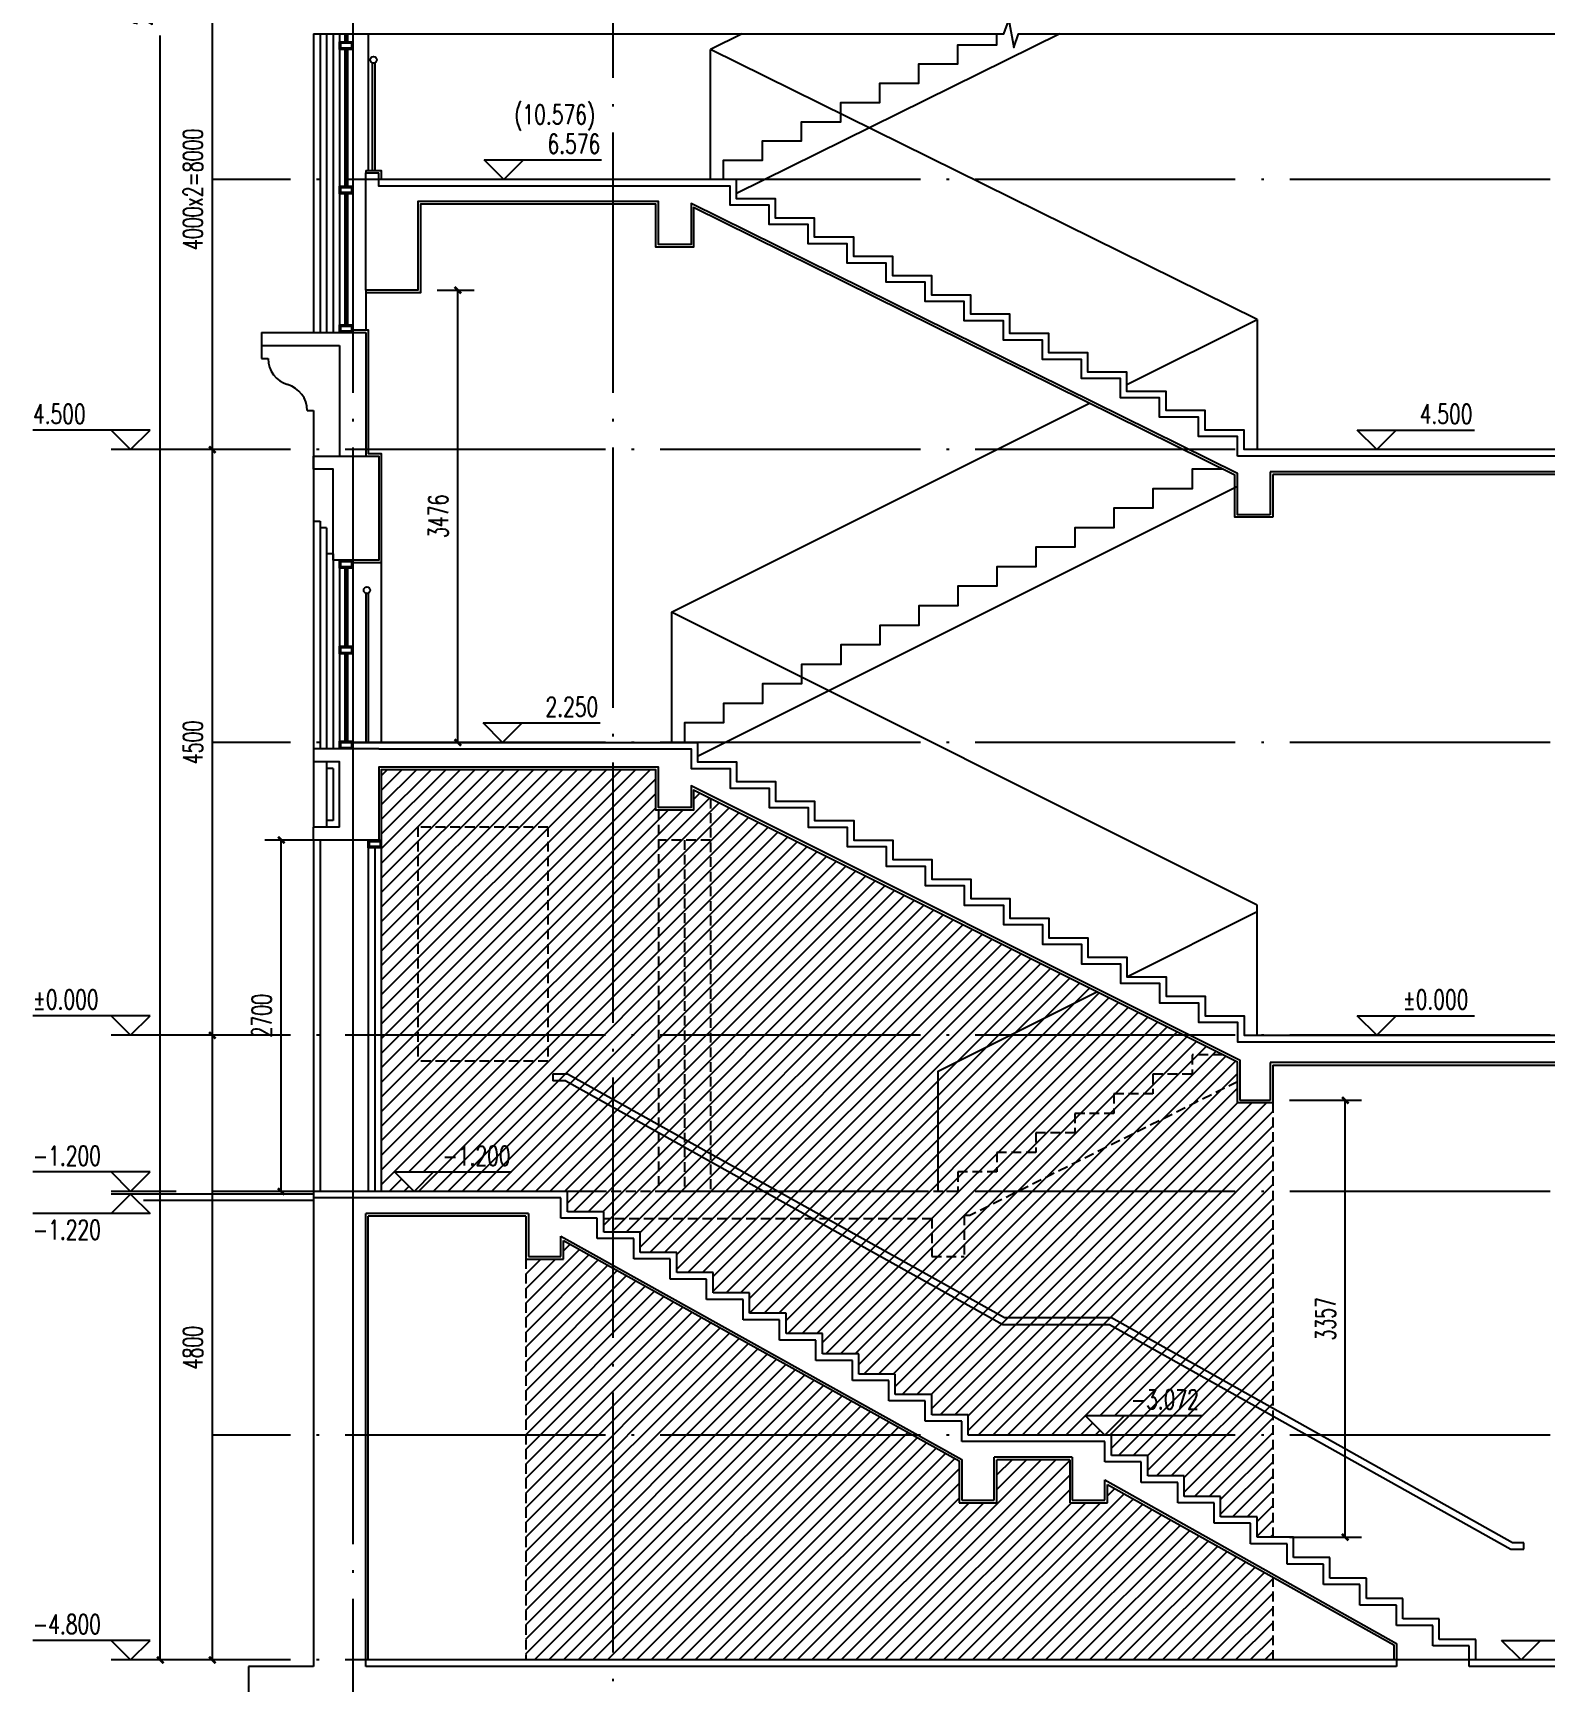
# Model space of a CAD drawing. Extents: x 239268 to 489116, y -316056 to -246175.
# Drawn here: x 442256 to 453876, y -270534 to -257862 of the extents above; entities that cross this region are included whole.
import ezdxf

# ---------------------------------------------------------------- set-up
doc = ezdxf.new("R2010")
doc.units = 0
doc.header["$LTSCALE"] = 1000
doc.header["$MEASUREMENT"] = 0
doc.linetypes.add('DOTE', pattern=[2.42, 2, -0.2, 0.02, -0.2])
doc.linetypes.add('HIDDEN', pattern=[0.375, 0.25, -0.125])
doc.layers.get('0').update_dxf_attribs({"linetype": 'CONTINUOUS'})
doc.layers.get('Defpoints').update_dxf_attribs({"color": 6, "linetype": 'CONTINUOUS'})
for name, color, linetype in [('A-立面看线', 117, 'CONTINUOUS'), ('DIM_ELEV', 3, 'CONTINUOUS'), ('DIM_SYMB', 3, 'CONTINUOUS'), ('DOTE', 26, 'DOTE'), ('PUB_DIM', 3, 'CONTINUOUS'), ('PUB_HATCH', 250, 'CONTINUOUS'), ('PUB_TEXT', 7, 'CONTINUOUS'), ('STAIR', 4, 'CONTINUOUS'), ('WALL', 2, 'CONTINUOUS'), ('WINDOW', 4, 'CONTINUOUS'), ('看线', 87, 'CONTINUOUS'), ('看线1', 7, 'CONTINUOUS'), ('面层', 185, 'CONTINUOUS')]:
    doc.layers.add(name, color=color, linetype=linetype)
doc.styles.add('_TCH_DIM', font='SIMPLEX', dxfattribs={"bigfont": 'GBCBIG'})
doc.styles.add('DIM_FONT', font='SIMPLEX.shx', dxfattribs={"width": 0.65})
doc.dimstyles.new('DIMN50', dxfattribs={"dimscale": 0.5, "dimtxt": 300, "dimasz": 100, "dimexe": 250, "dimexo": 300, "dimgap": 150, "dimtad": 1, "dimdec": 0, "dimzin": 0, "dimdsep": 46, "dimtxsty": 'DIM_FONT', "dimblk": 'ARCHTICK', "dimcen": 0.09, "dimclrt": 7, "dimazin": 2, "dimtfac": 1, "dimtdec": 0, "dimtix": 1, "dimtmove": 2, "dimatfit": 3, "dimfxl": 0, "dimtolj": 1, "dimtzin": 0, "dimarcsym": 0})
pattern_1 = [(45, (1907.47, 5875.24), (-56.126601, 56.126601), [])]

# ---------------------------------------------------------------- blocks, each defined once
blk = doc.blocks.new('_ArchTick')
at = {"color": 0, "linetype": 'ByBlock', "const_width": 0.4}
blk.add_lwpolyline([(-0.5, -0.5), (0.5, 0.5)], dxfattribs=at)
blk = doc.blocks.new('*D17')
at = {"layer": 'Defpoints', "color": 0}
for p in [(445213, -259838), (445521, -259838), (445213, -263314)]:
    blk.add_point(p, dxfattribs=at)
at = {"layer": 'PUB_DIM', "color": 0, "lineweight": -2}
for p, q in [((445363, -259838), (445646, -259838)), ((445521, -263314), (445521, -259838)), ((445363, -263314), (445646, -263314))]:
    blk.add_line(p, q, dxfattribs=at)
at = {"layer": 'PUB_DIM', "color": 0, "lineweight": -2, "xscale": 50, "yscale": 50, "zscale": 50}
for p, rotation in [((445521, -259838), 90), ((445521, -263314), 270)]:
    blk.add_blockref('_ArchTick', p, dxfattribs=dict(at, rotation=rotation))
at = {"layer": 'PUB_DIM', "color": 7, "insert": (445371, -261576), "char_height": 150, "attachment_point": 5, "rotation": 90, "style": 'DIM_FONT'}
blk.add_mtext('\\A1;3476', dxfattribs=at)
blk = doc.blocks.new('*D18')
at = {"layer": 'Defpoints', "color": 0}
for p in [(444164, -264064), (444683, -264064), (444683, -266764)]:
    blk.add_point(p, dxfattribs=at)
at = {"layer": 'PUB_DIM', "color": 0, "lineweight": -2}
for p, q in [((444533, -264064), (444039, -264064)), ((444164, -266764), (444164, -264064)), ((444533, -266764), (444039, -266764))]:
    blk.add_line(p, q, dxfattribs=at)
at = {"layer": 'PUB_DIM', "color": 0, "lineweight": -2, "xscale": 50, "yscale": 50, "zscale": 50}
for p, rotation in [((444164, -264064), 90), ((444164, -266764), 270)]:
    blk.add_blockref('_ArchTick', p, dxfattribs=dict(at, rotation=rotation))
at = {"layer": 'PUB_DIM', "color": 7, "insert": (444014, -265414), "char_height": 150, "attachment_point": 5, "rotation": 90, "style": 'DIM_FONT'}
blk.add_mtext('\\A1;2700', dxfattribs=at)
blk = doc.blocks.new('*D19')
at = {"layer": 'Defpoints', "color": 0}
for p in [(451763, -266064), (452340, -266064), (451763, -269421)]:
    blk.add_point(p, dxfattribs=at)
at = {"layer": 'PUB_DIM', "color": 0, "lineweight": -2}
for p, q in [((451913, -266064), (452465, -266064)), ((452340, -269421), (452340, -266064)), ((451913, -269421), (452465, -269421))]:
    blk.add_line(p, q, dxfattribs=at)
at = {"layer": 'PUB_DIM', "color": 0, "lineweight": -2, "xscale": 50, "yscale": 50, "zscale": 50}
for p, rotation in [((452340, -266064), 90), ((452340, -269421), 270)]:
    blk.add_blockref('_ArchTick', p, dxfattribs=dict(at, rotation=rotation))
at = {"layer": 'PUB_DIM', "color": 7, "insert": (452190, -267743), "char_height": 150, "attachment_point": 5, "rotation": 90, "style": 'DIM_FONT'}
blk.add_mtext('\\A1;3357', dxfattribs=at)
blk = doc.blocks.new('*D325')
at = {"layer": 'Defpoints', "color": 0}
for p in [(443235, -248564), (444013, -248564), (444013, -270364)]:
    blk.add_point(p, dxfattribs=at)
at = {"layer": 'PUB_DIM', "color": 0, "lineweight": -2}
for p, q in [((443863, -248564), (443110, -248564)), ((443235, -248564), (443235, -257314)), ((443235, -270364), (443235, -257882)), ((443863, -270364), (443110, -270364))]:
    blk.add_line(p, q, dxfattribs=at)
at = {"layer": 'PUB_DIM', "color": 0, "lineweight": -2, "xscale": 50, "yscale": 50, "zscale": 50}
for p, rotation in [((443235, -248564), 90), ((443235, -270364), 270)]:
    blk.add_blockref('_ArchTick', p, dxfattribs=dict(at, rotation=rotation))
at = {"layer": 'PUB_DIM', "color": 7, "insert": (443098, -257598), "char_height": 150, "attachment_point": 5, "rotation": 90, "style": 'DIM_FONT'}
blk.add_mtext('\\A1;21000', dxfattribs=at)
blk = doc.blocks.new('*D326')
at = {"layer": 'Defpoints', "color": 0}
for p in [(443635, -265564), (444013, -265564), (444013, -270364)]:
    blk.add_point(p, dxfattribs=at)
at = {"layer": 'PUB_DIM', "color": 0, "lineweight": -2}
for p, q in [((443863, -265564), (443510, -265564)), ((443635, -270364), (443635, -265564)), ((443863, -270364), (443510, -270364))]:
    blk.add_line(p, q, dxfattribs=at)
at = {"layer": 'PUB_DIM', "color": 0, "lineweight": -2, "xscale": 50, "yscale": 50, "zscale": 50}
for p, rotation in [((443635, -265564), 90), ((443635, -270364), 270)]:
    blk.add_blockref('_ArchTick', p, dxfattribs=dict(at, rotation=rotation))
at = {"layer": 'PUB_DIM', "color": 7, "insert": (443485, -267964), "char_height": 150, "attachment_point": 5, "rotation": 90, "style": 'DIM_FONT'}
blk.add_mtext('\\A1;4800', dxfattribs=at)
blk = doc.blocks.new('*D327')
at = {"layer": 'Defpoints', "color": 0}
for p in [(443635, -261064), (444013, -261064), (444013, -265564)]:
    blk.add_point(p, dxfattribs=at)
at = {"layer": 'PUB_DIM', "color": 0, "lineweight": -2}
for p, q in [((443863, -261064), (443510, -261064)), ((443635, -265564), (443635, -261064)), ((443863, -265564), (443510, -265564))]:
    blk.add_line(p, q, dxfattribs=at)
at = {"layer": 'PUB_DIM', "color": 0, "lineweight": -2, "xscale": 50, "yscale": 50, "zscale": 50}
for p, rotation in [((443635, -261064), 90), ((443635, -265564), 270)]:
    blk.add_blockref('_ArchTick', p, dxfattribs=dict(at, rotation=rotation))
at = {"layer": 'PUB_DIM', "color": 7, "insert": (443485, -263314), "char_height": 150, "attachment_point": 5, "rotation": 90, "style": 'DIM_FONT'}
blk.add_mtext('\\A1;4500', dxfattribs=at)
blk = doc.blocks.new('*D328')
at = {"layer": 'Defpoints', "color": 0}
for p in [(443635, -257064), (444013, -257064), (444013, -261064)]:
    blk.add_point(p, dxfattribs=at)
at = {"layer": 'PUB_DIM', "color": 0, "lineweight": -2}
for p, q in [((443863, -257064), (443510, -257064)), ((443635, -261064), (443635, -257064)), ((443863, -261064), (443510, -261064))]:
    blk.add_line(p, q, dxfattribs=at)
at = {"layer": 'PUB_DIM', "color": 0, "lineweight": -2, "xscale": 50, "yscale": 50, "zscale": 50}
for p, rotation in [((443635, -257064), 90), ((443635, -261064), 270)]:
    blk.add_blockref('_ArchTick', p, dxfattribs=dict(at, rotation=rotation))
at = {"layer": 'PUB_DIM', "color": 7, "insert": (443485, -259064), "char_height": 150, "attachment_point": 5, "rotation": 90, "style": 'DIM_FONT'}
blk.add_mtext('\\A1;4000x2=8000', dxfattribs=at)

msp = doc.modelspace()

# ---------------------------------------------------------------- hatches: boundary and pattern name
at = {"layer": 'PUB_HATCH'}
h = msp.add_hatch(dxfattribs=at)
h.set_pattern_fill('ANSI31', color=256, scale=50, style=0)
h.set_pattern_definition(pattern_1)
h.paths.add_polyline_path([(447333.1, -263680.7), (447333.1, -263834.2), (447043.1, -263834.2), (447043.1, -263524.2), (444933.1, -263524.2), (444933.1, -264064.2), (444933.1, -264124.2), (444933.1, -266764.2), (445184.4, -266764.2), (445034.4, -266614.2), (445334.4, -266614.2), (445184.4, -266764.2), (446363.1, -266764.2), (446363.1, -266920.2), (446643.1, -266920.2), (446643.1, -267076.2), (446923.1, -267076.2), (446923.1, -267232.2), (447203.1, -267232.2), (447203.1, -267388.2), (447483.1, -267388.2), (447483.1, -267544.2), (447763.1, -267544.2), (447763.1, -267700.2), (448043.1, -267700.2), (448043.1, -267856.2), (448323.1, -267856.2), (448323.1, -268012.2), (448603.1, -268012.2), (448603.1, -268168.2), (448883.1, -268168.2), (448883.1, -268324.2), (449163.1, -268324.2), (449163.1, -268480.2), (449443.1, -268480.2), (449443.1, -268636.2), (450493.1, -268636.2), (450343.1, -268486.2), (450643.1, -268486.2), (450493.1, -268636.2), (450543.1, -268636.2), (450543.1, -268793.2), (450823.1, -268793.2), (450823.1, -268950.2), (451103.1, -268950.2), (451103.1, -269107.2), (451383.1, -269107.2), (451383.1, -269264.2), (451663.1, -269264.2), (451663.1, -269421.2), (451783.1, -269421.2), (451783.1, -266084.2), (451513.1, -266084.2), (451513.1, -265770.7)])
h.paths.add_polyline_path([(445367.2, -266601.3), (445971.6, -266601.3), (445971.6, -266378.2), (445367.2, -266378.2)], flags=24)
h.paths.add_polyline_path([(450655.9, -268473.3), (451280.3, -268473.3), (451280.3, -268250.2), (450655.9, -268250.2)], flags=24)
h = msp.add_hatch(dxfattribs=at)
h.set_pattern_fill('ANSI31', color=256, scale=50, style=0)
h.set_pattern_definition(pattern_1)
h.paths.add_polyline_path([(451783.1, -269727), (450513.1, -269014.9), (450513.1, -269156.2), (450223.1, -269156.2), (450223.1, -268826.2), (449663.1, -268826.2), (449663.1, -269156.2), (449373.1, -269156.2), (449373.1, -268835.3), (446333.1, -267141.6), (446333.1, -267284.2), (446043.1, -267284.2), (446043.1, -270364.2), (451783.1, -270364.2)])
h.paths.add_polyline_path([(450655.9, -268473.3), (451280.3, -268473.3), (451280.3, -268250.2), (450655.9, -268250.2)], flags=24)

# ---------------------------------------------------------------- linework, layer by layer
at = {"color": 3, "linetype": 'HIDDEN', "ltscale": 0.3}
for p, q in [((451783.1, -266084.2), (451783.1, -269421.2)), ((446043.1, -267284.2), (446043.1, -270364.2)), ((451783.1, -269727), (451783.1, -270364.2))]:
    msp.add_line(p, q, dxfattribs=at)
at = {"layer": 'A-立面看线'}
for p, q in [((444413.1, -257869.9), (444413.1, -260164.2)), ((444463.1, -257869.9), (444463.1, -260164.2)), ((444513.1, -257869.9), (444513.1, -260164.2)), ((444563.1, -257869.9), (444563.1, -260164.2)), ((444833.1, -257869.9), (444833.1, -258918.2)), ((444813.1, -259838.2), (444813.1, -260144.2)), ((444013.1, -260164.2), (444563.1, -260164.2)), ((444413.1, -261614.2), (444413.1, -263364.2)), ((444463.1, -261664.2), (444463.1, -263364.2)), ((444513.1, -261864.2), (444513.1, -263364.2)), ((444563.1, -261914.2), (444563.1, -263364.2)), ((444933.1, -261914.2), (444933.1, -263314.2)), ((444413.1, -263464.2), (444413.1, -263964.2)), ((444513.1, -263514.2), (444513.1, -263914.2)), ((444413.1, -264064.2), (444413.1, -266764.2)), ((444463.1, -264064.2), (444463.1, -266764.2))]:
    msp.add_line(p, q, dxfattribs=at)
at = {"layer": 'DIM_ELEV'}
for p, q in [((445874.8, -258988.2), (445724.8, -258838.2)), ((445724.8, -258838.2), (446624.8, -258838.2)), ((445874.8, -258988.2), (446024.8, -258838.2)), ((443156.4, -260914.2), (442256.4, -260914.2)), ((443006.4, -261064.2), (442856.4, -260914.2)), ((443006.4, -261064.2), (443156.4, -260914.2)), ((452582.8, -261064.2), (452432.8, -260914.2)), ((452432.8, -260914.2), (453332.8, -260914.2)), ((452582.8, -261064.2), (452732.8, -260914.2)), ((443867.5, -261064.2), (442856.4, -261064.2)), ((445865.1, -263314.2), (445715.1, -263164.2)), ((445715.1, -263164.2), (446615.1, -263164.2)), ((445865.1, -263314.2), (446015.1, -263164.2)), ((443156.4, -265414.2), (442256.4, -265414.2)), ((443006.4, -265564.2), (442856.4, -265414.2)), ((443006.4, -265564.2), (443156.4, -265414.2)), ((452582.8, -265564.2), (452432.8, -265414.2)), ((452432.8, -265414.2), (453332.8, -265414.2)), ((452582.8, -265564.2), (452732.8, -265414.2)), ((443867.5, -265564.2), (442856.4, -265564.2)), ((443156.4, -266614.2), (442256.4, -266614.2)), ((443006.4, -266764.2), (442856.4, -266614.2)), ((443006.4, -266764.2), (443156.4, -266614.2)), ((445184.4, -266764.2), (445034.4, -266614.2)), ((445034.4, -266614.2), (445934.4, -266614.2)), ((445184.4, -266764.2), (445334.4, -266614.2)), ((443356.4, -266764.2), (442856.4, -266764.2)), ((443006.4, -266784.2), (442856.4, -266934.2)), ((443356.4, -266784.2), (442856.4, -266784.2)), ((443006.4, -266784.2), (443156.4, -266934.2)), ((443156.4, -266934.2), (442256.4, -266934.2)), ((450493.1, -268636.2), (450343.1, -268486.2)), ((450343.1, -268486.2), (451243.1, -268486.2)), ((450493.1, -268636.2), (450643.1, -268486.2)), ((443156.4, -270214.2), (442256.4, -270214.2)), ((443006.4, -270364.2), (442856.4, -270214.2)), ((443006.4, -270364.2), (443156.4, -270214.2)), ((453691.6, -270364.2), (453541.6, -270214.2)), ((453541.6, -270214.2), (454441.6, -270214.2)), ((453691.6, -270364.2), (453841.6, -270214.2)), ((443356.4, -270364.2), (442856.4, -270364.2))]:
    msp.add_line(p, q, dxfattribs=at)
at = {"layer": 'DIM_SYMB'}
msp.add_lwpolyline([(444413.1, -257869.9), (449718.1, -257869.9), (449756.4, -257764.9), (449793.4, -257974.9), (449830.6, -257869.9), (455135.7, -257869.9)], dxfattribs=at)
at = {"layer": 'DOTE'}
for p, q in [((444713.1, -246528.2), (444713.1, -268449.4)), ((446713.1, -246528.2), (446713.1, -272168.9)), ((456335.7, -258988.2), (443635.1, -258988.2)), ((456335.7, -261064.2), (443635.1, -261064.2)), ((444713.1, -262634.2), (444713.1, -272168.9)), ((456335.7, -263314.2), (443635.1, -263314.2)), ((456335.7, -265564.2), (443635.1, -265564.2)), ((456335.7, -266764.2), (443635.1, -266764.2)), ((456335.7, -268636.2), (443635.1, -268636.2)), ((456335.7, -270364.2), (443635.1, -270364.2))]:
    msp.add_line(p, q, dxfattribs=at)
at = {"layer": 'STAIR'}
for p, q in [((447463.1, -258988.2), (447463.1, -257989.5)), ((444863.1, -258091.1), (444863.1, -258918.2)), ((444883.1, -258091.1), (444883.1, -258918.2)), ((451663.7, -260063.9), (451663.7, -261064.2)), ((444813.1, -262167.1), (444813.1, -263314.2)), ((444833.1, -262167.1), (444833.1, -263314.2)), ((447163.1, -262314.2), (447163.1, -263314.2)), ((451663.1, -265564.2), (451663.1, -264564.2)), ((446363.1, -265864.2), (446250.1, -265864.2)), ((446250.1, -265864.2), (446250.1, -265914.2)), ((446350.1, -265914.2), (446250.1, -265914.2)), ((446350.1, -265914.2), (449710.1, -267786.2)), ((449723.1, -267736.2), (446363.1, -265864.2)), ((450543.1, -267736.2), (449723.1, -267736.2)), ((453624.9, -269464.2), (450543.1, -267736.2)), ((449710.1, -267786.2), (450530, -267786.2)), ((450530, -267786.2), (453611.8, -269514.2)), ((453611.8, -269514.2), (453711.8, -269514.2)), ((453711.8, -269464.2), (453624.9, -269464.2)), ((453711.8, -269514.2), (453711.8, -269464.2))]:
    msp.add_line(p, q, dxfattribs=at)
for points in [[(451663.7, -260063.9), (447463.1, -257989.4)], [(451663.1, -264564.2), (447163.1, -262314.2)]]:
    msp.add_lwpolyline(points, dxfattribs=at)
at = {"layer": 'WALL'}
for p, q in [((444013.1, -260164.2), (444813.1, -260164.2)), ((444013.1, -260164.2), (444013.1, -260264.2)), ((444013.1, -260264.2), (444613.1, -260264.2)), ((444613.1, -260264.2), (444613.1, -261114.2)), ((444813.1, -260164.2), (444813.1, -261114.2)), ((455135.7, -261114.2), (451513.1, -261114.2)), ((454613.1, -261234.2), (451763.1, -261234.2)), ((451763.1, -261234.2), (451763.1, -261564.2)), ((444913.1, -263364.2), (444413.1, -263364.2)), ((444413.1, -263364.2), (444413.1, -263464.2)), ((444613.1, -263964.2), (444413.1, -263964.2)), ((454613.1, -265774.2), (451763.1, -265774.2)), ((451763.1, -265774.2), (451763.1, -266064.2)), ((451763.1, -266064.2), (451533.1, -266064.2)), ((446313.1, -266814.2), (444413.1, -266814.2)), ((444413.1, -266814.2), (444413.1, -270414.2)), ((446313.1, -266970.2), (446313.1, -266814.2)), ((444813.1, -270414.2), (444813.1, -266934.2)), ((446063.1, -266934.2), (444813.1, -266934.2)), ((446063.1, -266934.2), (446063.1, -267264.2)), ((446593.1, -266970.2), (446313.1, -266970.2)), ((446593.1, -267126.2), (446593.1, -266970.2)), ((446313.1, -267264.2), (446313.1, -267107.5)), ((446313.1, -267107.5), (449393.1, -268823.5)), ((446873.1, -267126.2), (446593.1, -267126.2)), ((446873.1, -267282.2), (446873.1, -267126.2)), ((446063.1, -267264.2), (446313.1, -267264.2)), ((447153.1, -267282.2), (446873.1, -267282.2)), ((447153.1, -267438.2), (447153.1, -267282.2)), ((447433.1, -267438.2), (447153.1, -267438.2)), ((447433.1, -267594.2), (447433.1, -267438.2)), ((447713.1, -267594.2), (447433.1, -267594.2)), ((447713.1, -267750.2), (447713.1, -267594.2)), ((447993.1, -267750.2), (447713.1, -267750.2)), ((447993.1, -267906.2), (447993.1, -267750.2)), ((448273.1, -267906.2), (447993.1, -267906.2)), ((448273.1, -268062.2), (448273.1, -267906.2)), ((448553.1, -268062.2), (448273.1, -268062.2)), ((448553.1, -268218.2), (448553.1, -268062.2)), ((448833.1, -268218.2), (448553.1, -268218.2)), ((448833.1, -268374.2), (448833.1, -268218.2)), ((449113.1, -268374.2), (448833.1, -268374.2)), ((449113.1, -268530.2), (449113.1, -268374.2)), ((449393.1, -268530.2), (449113.1, -268530.2)), ((449393.1, -268686.2), (449393.1, -268530.2)), ((450493.1, -268686.2), (449393.1, -268686.2)), ((450493.1, -268843.2), (450493.1, -268686.2)), ((449393.1, -268823.5), (449393.1, -269136.2)), ((450243.1, -268806.2), (449643.1, -268806.2)), ((449643.1, -269136.2), (449643.1, -268806.2)), ((450243.1, -268806.2), (450243.1, -269136.2)), ((450773.1, -268843.2), (450493.1, -268843.2)), ((450773.1, -269000.2), (450773.1, -268843.2)), ((450493.1, -269136.2), (450493.1, -268980.7)), ((450493.1, -268980.7), (452733.1, -270236.7)), ((451053.1, -269000.2), (450773.1, -269000.2)), ((451053.1, -269157.2), (451053.1, -269000.2)), ((449393.1, -269136.2), (449643.1, -269136.2)), ((450243.1, -269136.2), (450493.1, -269136.2)), ((451333.1, -269157.2), (451053.1, -269157.2)), ((451333.1, -269314.2), (451333.1, -269157.2)), ((451613.1, -269314.2), (451333.1, -269314.2)), ((451613.1, -269471.2), (451613.1, -269314.2)), ((451893.1, -269471.2), (451613.1, -269471.2)), ((451893.1, -269628.2), (451893.1, -269471.2)), ((452173.1, -269628.2), (451893.1, -269628.2)), ((452173.1, -269785.2), (452173.1, -269628.2)), ((452453.1, -269785.2), (452173.1, -269785.2)), ((452453.1, -269942.2), (452453.1, -269785.2)), ((452733.1, -269942.2), (452453.1, -269942.2)), ((452733.1, -270099.2), (452733.1, -269942.2)), ((453013.1, -270099.2), (452733.1, -270099.2)), ((453013.1, -270256.2), (453013.1, -270099.2)), ((452733.1, -270236.7), (452733.1, -270414.2)), ((453293.1, -270256.2), (453013.1, -270256.2)), ((453293.1, -270414.2), (453293.1, -270256.2)), ((443913.1, -270414.2), (443913.1, -271368.9)), ((444413.1, -270414.2), (443913.1, -270414.2)), ((452733.1, -270414.2), (444813.1, -270414.2)), ((455135.7, -270414.2), (453293.1, -270414.2))]:
    msp.add_line(p, q, dxfattribs=at)
for points in [[(451763.1, -261564.2), (451513.1, -261564.2), (451513.1, -261248), (447313.1, -259171.4), (447313.1, -259488.2), (447063.1, -259488.2), (447063.1, -259158.2), (445213.1, -259158.2), (445213.1, -259838.2), (444813.1, -259838.2), (444813.1, -258938.2), (444913.1, -258938.2)], [(451513.1, -261114.2), (451513.1, -260964.2), (451213.1, -260964.2), (451213.1, -260814.2), (451213.1, -260814.2), (450913.1, -260814.2), (450913.1, -260666.2), (450613.1, -260666.2), (450613.1, -260518.2), (450313.1, -260518.2), (450313.1, -260370.2), (450013.1, -260370.2), (450013.1, -260222.2), (449713.1, -260222.2), (449713.1, -260074.2), (449413.1, -260074.2), (449413.1, -259926.2), (449113.1, -259926.2), (449113.1, -259778.2), (448813.1, -259778.2), (448813.1, -259630.2), (448513.1, -259630.2), (448513.1, -259482.2), (448213.1, -259482.2), (448213.1, -259334.2), (447913.1, -259334.2), (447913.1, -259186.2), (447613.1, -259186.2), (447613.1, -259038.2), (444913.1, -259038.2), (444913.1, -258938.2)], [(444413.1, -261214.2), (444413.1, -261114.2), (444913.1, -261114.2), (444913.1, -261914.2), (444563.1, -261914.2), (444563.1, -261214.2), (444413.1, -261214.2)], [(444913.1, -263364.2), (447313.1, -263364.2), (447313.1, -263514.2), (447613.1, -263514.2), (447613.1, -263664.2), (447913.1, -263664.2), (447913.1, -263814.2), (448213.1, -263814.2), (448213.1, -263964.2), (448513.1, -263964.2), (448513.1, -264114.2), (448813.1, -264114.2), (448813.1, -264264.2), (449113.1, -264264.2), (449113.1, -264414.2), (449413.1, -264414.2), (449413.1, -264564.2), (449713.1, -264564.2), (449713.1, -264714.2), (450013.1, -264714.2), (450013.1, -264864.2), (450313.1, -264864.2), (450313.1, -265014.2), (450613.1, -265014.2), (450613.1, -265164.2), (450913.1, -265164.2), (450913.1, -265314.2), (451213.1, -265314.2), (451213.1, -265464.2), (451513.1, -265464.2), (451513.1, -265614.2), (455135.7, -265614.2)], [(444613.1, -263964.2), (444613.1, -263464.2), (444413.1, -263464.2)], [(451533.1, -266064.2), (451533.1, -265758.3), (447313.1, -263648.3), (447313.1, -263814.2), (447063.1, -263814.2), (447063.1, -263504.2), (444913.1, -263504.2), (444913.1, -264064.2), (444413.1, -264064.2), (444413.1, -263964.2)], [(444413.1, -266834.2), (443105.8, -266834.2)]]:
    msp.add_lwpolyline(points, dxfattribs=at)
at = {"layer": 'WINDOW', "linetype": 'Continuous'}
for p, q in [((444613.1, -257869.9), (444613.1, -257929.2)), ((444613.1, -257989.2), (444613.1, -259039.2)), ((444653.1, -257869.9), (444653.1, -257929.2)), ((444653.1, -257989.2), (444653.1, -259039.2)), ((444663.1, -257869.9), (444663.1, -257929.2)), ((444663.1, -257989.2), (444663.1, -259039.2)), ((444673.1, -257869.9), (444673.1, -257929.2)), ((444673.1, -257989.2), (444673.1, -259039.2)), ((444713.1, -257869.9), (444713.1, -257929.2)), ((444713.1, -257989.2), (444713.1, -259039.2)), ((444613.1, -259099.2), (444613.1, -260104.2)), ((444653.1, -259099.2), (444653.1, -260104.2)), ((444663.1, -259099.2), (444663.1, -260104.2)), ((444673.1, -259099.2), (444673.1, -260104.2)), ((444713.1, -259099.2), (444713.1, -260104.2)), ((444613.1, -261974.2), (444613.1, -262574.2)), ((444653.1, -261974.2), (444653.1, -262574.2)), ((444663.1, -261974.2), (444663.1, -262574.2)), ((444673.1, -261974.2), (444673.1, -262574.2)), ((444713.1, -261974.2), (444713.1, -262574.2)), ((444613.1, -262634.2), (444613.1, -263304.2)), ((444653.1, -262634.2), (444653.1, -263304.2)), ((444663.1, -262634.2), (444663.1, -263304.2)), ((444673.1, -262634.2), (444673.1, -263304.2)), ((444713.1, -262634.2), (444713.1, -263304.2)), ((444833.1, -264124.2), (444833.1, -266764.2)), ((444883.1, -264124.2), (444883.1, -266764.2)), ((444933.1, -264124.2), (444933.1, -266764.2))]:
    msp.add_line(p, q, dxfattribs=at)
at = {"layer": '看线', "color": 251}
for p, q in [((447705.6, -257869.9), (447463.1, -257989.5)), ((450146.3, -257869.9), (447663.1, -259094.9)), ((447363.1, -263420.7), (451513.1, -261345.7))]:
    msp.add_line(p, q, dxfattribs=at)
at = {"layer": '看线', "color": 251, "linetype": 'HIDDEN', "ltscale": 0.3}
for p, q in [((447463.1, -263745.7), (447463.1, -266764.2)), ((447063.1, -263834.2), (447063.1, -266764.2)), ((445213.1, -263964.2), (445213.1, -265764.2)), ((446213.1, -263964.2), (445213.1, -263964.2)), ((446213.1, -263964.2), (446213.1, -265764.2)), ((447263.1, -264064.2), (447263.1, -266764.2)), ((446213.1, -265764.2), (445213.1, -265764.2)), ((449163.1, -266974.2), (449163.1, -267264.2)), ((449163.1, -267264.2), (449413.1, -267264.2))]:
    msp.add_line(p, q, dxfattribs=at)
at = {"layer": '看线', "color": 251}
for points in [[(447563.1, -258988.2), (447563.1, -258840.2), (447863.1, -258840.2), (447863.1, -258692.2), (448163.1, -258692.2), (448163.1, -258544.2), (448463.1, -258544.2), (448463.1, -258396.2), (448763.1, -258396.2), (448763.1, -258248.2), (449063.1, -258248.2), (449063.1, -258100.2), (449363.1, -258100.2), (449363.1, -257952.2), (449663.1, -257952.2), (449663.1, -257869.9)], [(450663.1, -260564.2), (451663.7, -260063.9)], [(447163.1, -262314.2), (450375.6, -260707.9)], [(451399.5, -261214.2), (451163.1, -261214.2), (451163.1, -261364.2), (450863.1, -261364.2), (450863.1, -261514.2), (450563.1, -261514.2), (450563.1, -261664.2), (450263.1, -261664.2), (450263.1, -261814.2), (449963.1, -261814.2), (449963.1, -261964.2), (449663.1, -261964.2), (449663.1, -262114.2), (449363.1, -262114.2), (449363.1, -262264.2), (449063.1, -262264.2), (449063.1, -262414.2), (448763.1, -262414.2), (448763.1, -262564.2), (448463.1, -262564.2), (448463.1, -262714.2), (448163.1, -262714.2), (448163.1, -262864.2), (447863.1, -262864.2), (447863.1, -263014.2), (447563.1, -263014.2), (447563.1, -263164.2), (447263.1, -263164.2), (447263.1, -263314.2)], [(450663.1, -265114.2), (451663.1, -264614.2)], [(449213.1, -266764.2), (449213.1, -265839.2), (450431.6, -265229.9)]]:
    msp.add_lwpolyline(points, dxfattribs=at)
at = {"layer": '看线', "color": 251, "linetype": 'HIDDEN', "ltscale": 0.3}
for points in [[(447463.1, -264064.2), (447063.1, -264064.2)], [(451400, -265714.2), (451163.1, -265714.2), (451163.1, -265864.2), (450863.1, -265864.2), (450863.1, -266014.2), (450563.1, -266014.2), (450563.1, -266164.2), (450263.1, -266164.2), (450263.1, -266314.2), (449963.1, -266314.2), (449963.1, -266464.2), (449663.1, -266464.2), (449663.1, -266614.2), (449363.1, -266614.2), (449363.1, -266764.2), (446363.1, -266764.2)], [(451513.1, -265920.7), (449456.7, -266948.9), (449413.1, -266948.9), (449413.1, -267264.2)], [(449163.1, -266974.2), (446643.1, -266974.2)]]:
    msp.add_lwpolyline(points, dxfattribs=at)
at = {"layer": '看线1'}
for p, q in [((444013.1, -260264.2), (444013.1, -260364.2)), ((444013.1, -260364.2), (444063.1, -260364.2)), ((444363.1, -260764.2), (444413.1, -260764.2)), ((444413.1, -260764.2), (444413.1, -261614.2)), ((444413.1, -261614.2), (444463.1, -261614.2)), ((444463.1, -261614.2), (444463.1, -261664.2)), ((444513.1, -261664.2), (444463.1, -261664.2)), ((444513.1, -261664.2), (444513.1, -261864.2)), ((444563.1, -261864.2), (444513.1, -261864.2)), ((444563.1, -261864.2), (444563.1, -261914.2)), ((444513.1, -263464.2), (444513.1, -263514.2)), ((444563.1, -263514.2), (444513.1, -263514.2)), ((444563.1, -263514.2), (444563.1, -263914.2)), ((444563.1, -263914.2), (444513.1, -263914.2)), ((444513.1, -263914.2), (444513.1, -263964.2))]:
    msp.add_line(p, q, dxfattribs=at)
for points in [[(444613.1, -257929.2), (444713.1, -257929.2), (444713.1, -257989.2), (444613.1, -257989.2)], [(444623.1, -257939.2), (444703.1, -257939.2), (444703.1, -257979.2), (444623.1, -257979.2)], [(444613.1, -259039.2), (444713.1, -259039.2), (444713.1, -259099.2), (444613.1, -259099.2)], [(444623.1, -259049.2), (444703.1, -259049.2), (444703.1, -259089.2), (444623.1, -259089.2)], [(444613.1, -260104.2), (444713.1, -260104.2), (444713.1, -260164.2), (444613.1, -260164.2)], [(444623.1, -260114.2), (444703.1, -260114.2), (444703.1, -260154.2), (444623.1, -260154.2)], [(444613.1, -261914.2), (444713.1, -261914.2), (444713.1, -261974.2), (444613.1, -261974.2)], [(444623.1, -261924.2), (444703.1, -261924.2), (444703.1, -261964.2), (444623.1, -261964.2)], [(444613.1, -262574.2), (444713.1, -262574.2), (444713.1, -262634.2), (444613.1, -262634.2)], [(444623.1, -262584.2), (444703.1, -262584.2), (444703.1, -262624.2), (444623.1, -262624.2)], [(444613.1, -263304.2), (444713.1, -263304.2), (444713.1, -263364.2), (444613.1, -263364.2)], [(444623.1, -263314.2), (444703.1, -263314.2), (444703.1, -263354.2), (444623.1, -263354.2)], [(444833.1, -264064.2), (444933.1, -264064.2), (444933.1, -264124.2), (444833.1, -264124.2)], [(444843.1, -264074.2), (444923.1, -264074.2), (444923.1, -264114.2), (444843.1, -264114.2)]]:
    msp.add_lwpolyline(points, close=True, dxfattribs=at)
for centre in [(444873.1, -258068.2), (444823.1, -262144.2)]:
    msp.add_circle(centre, 25, dxfattribs=at)
for centre, start, end in [((444271.4, -260364.2), 180, 253.7398), ((444154.8, -260764.2), 0, 73.7398)]:
    msp.add_arc(centre, 208.3, start, end, dxfattribs=at)
at = {"layer": '面层'}
for p, q in [((444813.1, -258918.2), (444813.1, -258938.2)), ((444813.1, -259838.2), (444813.1, -259858.2)), ((454593.1, -261254.2), (451783.1, -261254.2)), ((451783.1, -261254.2), (451783.1, -261584.2)), ((451783.1, -265794.2), (451783.1, -266084.2)), ((451783.1, -266084.2), (451513.1, -266084.2)), ((446363.1, -266764.2), (444413.1, -266764.2)), ((444413.1, -266764.2), (444413.1, -266814.2)), ((446363.1, -266920.2), (446363.1, -266764.2)), ((444833.1, -270364.2), (444833.1, -266954.2)), ((446043.1, -266954.2), (444833.1, -266954.2)), ((446043.1, -266954.2), (446043.1, -267284.2)), ((446643.1, -266920.2), (446363.1, -266920.2)), ((446643.1, -267076.2), (446643.1, -266920.2)), ((446923.1, -267076.2), (446643.1, -267076.2)), ((446923.1, -267232.2), (446923.1, -267076.2)), ((446333.1, -267284.2), (446333.1, -267141.6)), ((446333.1, -267141.6), (449373.1, -268835.3)), ((447203.1, -267232.2), (446923.1, -267232.2)), ((447203.1, -267388.2), (447203.1, -267232.2)), ((446043.1, -267284.2), (446333.1, -267284.2)), ((447483.1, -267388.2), (447203.1, -267388.2)), ((447483.1, -267544.2), (447483.1, -267388.2)), ((447763.1, -267544.2), (447483.1, -267544.2)), ((447763.1, -267700.2), (447763.1, -267544.2)), ((448043.1, -267700.2), (447763.1, -267700.2)), ((448043.1, -267856.2), (448043.1, -267700.2)), ((448323.1, -267856.2), (448043.1, -267856.2)), ((448323.1, -268012.2), (448323.1, -267856.2)), ((448603.1, -268012.2), (448323.1, -268012.2)), ((448603.1, -268168.2), (448603.1, -268012.2)), ((448883.1, -268168.2), (448603.1, -268168.2)), ((448883.1, -268324.2), (448883.1, -268168.2)), ((449163.1, -268324.2), (448883.1, -268324.2)), ((449163.1, -268480.2), (449163.1, -268324.2)), ((449443.1, -268480.2), (449163.1, -268480.2)), ((449443.1, -268636.2), (449443.1, -268480.2)), ((450543.1, -268636.2), (449443.1, -268636.2)), ((450543.1, -268793.2), (450543.1, -268636.2)), ((449373.1, -268835.3), (449373.1, -269156.2)), ((450223.1, -268826.2), (449663.1, -268826.2)), ((449663.1, -269156.2), (449663.1, -268826.2)), ((450223.1, -268826.2), (450223.1, -269156.2)), ((450823.1, -268793.2), (450543.1, -268793.2)), ((450823.1, -268950.2), (450823.1, -268793.2)), ((450513.1, -269156.2), (450513.1, -269014.9)), ((450513.1, -269014.9), (452713.1, -270248.5)), ((451103.1, -268950.2), (450823.1, -268950.2)), ((451103.1, -269107.2), (451103.1, -268950.2)), ((451383.1, -269107.2), (451103.1, -269107.2)), ((451383.1, -269264.2), (451383.1, -269107.2)), ((449373.1, -269156.2), (449663.1, -269156.2)), ((450223.1, -269156.2), (450513.1, -269156.2)), ((451663.1, -269264.2), (451383.1, -269264.2)), ((451663.1, -269421.2), (451663.1, -269264.2)), ((451943.1, -269421.2), (451663.1, -269421.2)), ((451943.1, -269578.2), (451943.1, -269421.2)), ((452223.1, -269578.2), (451943.1, -269578.2)), ((452223.1, -269735.2), (452223.1, -269578.2)), ((452503.1, -269735.2), (452223.1, -269735.2)), ((452503.1, -269892.2), (452503.1, -269735.2)), ((452783.1, -269892.2), (452503.1, -269892.2)), ((452783.1, -270049.2), (452783.1, -269892.2)), ((453063.1, -270049.2), (452783.1, -270049.2)), ((453063.1, -270206.2), (453063.1, -270049.2)), ((452713.1, -270248.5), (452713.1, -270364.2)), ((453343.1, -270206.2), (453063.1, -270206.2)), ((453343.1, -270364.2), (453343.1, -270206.2)), ((452713.1, -270364.2), (444813.1, -270364.2)), ((455135.7, -270364.2), (453343.1, -270364.2))]:
    msp.add_line(p, q, dxfattribs=at)
for points in [[(444813.1, -258918.2), (444933.1, -258918.2), (444933.1, -258988.2)], [(455135.7, -261064.2), (451563.1, -261064.2), (451563.1, -260914.2), (451263.1, -260914.2), (451263.1, -260764.2), (450963.1, -260764.2), (450963.1, -260616.2), (450663.1, -260616.2), (450663.1, -260468.2), (450363.1, -260468.2), (450363.1, -260320.2), (450063.1, -260320.2), (450063.1, -260172.2), (449763.1, -260172.2), (449763.1, -260024.2), (449463.1, -260024.2), (449463.1, -259876.2), (449163.1, -259876.2), (449163.1, -259728.2), (448863.1, -259728.2), (448863.1, -259580.2), (448563.1, -259580.2), (448563.1, -259432.2), (448263.1, -259432.2), (448263.1, -259284.2), (447963.1, -259284.2), (447963.1, -259136.2), (447663.1, -259136.2), (447663.1, -258988.2), (444913.1, -258988.2)], [(451783.1, -261584.2), (451493.1, -261584.2), (451493.1, -261260.5), (447333.1, -259203.6), (447333.1, -259508.2), (447043.1, -259508.2), (447043.1, -259178.2), (445233.1, -259178.2), (445233.1, -259858.2), (444813.1, -259858.2)], [(444713.1, -260144.2), (444833.1, -260144.2), (444833.1, -261094.2), (444933.1, -261094.2), (444933.1, -261934.2), (444713.1, -261934.2)], [(444713.1, -263314.2), (447363.1, -263314.2), (447363.1, -263464.2), (447663.1, -263464.2), (447663.1, -263614.2), (447963.1, -263614.2), (447963.1, -263764.2), (448263.1, -263764.2), (448263.1, -263914.2), (448563.1, -263914.2), (448563.1, -264064.2), (448863.1, -264064.2), (448863.1, -264214.2), (449163.1, -264214.2), (449163.1, -264364.2), (449463.1, -264364.2), (449463.1, -264514.2), (449763.1, -264514.2), (449763.1, -264664.2), (450063.1, -264664.2), (450063.1, -264814.2), (450363.1, -264814.2), (450363.1, -264964.2), (450663.1, -264964.2), (450663.1, -265114.2), (450963.1, -265114.2), (450963.1, -265264.2), (451263.1, -265264.2), (451263.1, -265414.2), (451563.1, -265414.2), (451563.1, -265564.2), (455135.7, -265564.2)], [(451513.1, -266084.2), (451513.1, -265770.7), (447333.1, -263680.7), (447333.1, -263834.2), (447043.1, -263834.2), (447043.1, -263524.2), (444933.1, -263524.2), (444933.1, -264064.2)], [(451783.1, -265794.2), (454593.1, -265794.2), (454593.1, -266634.2), (454793.1, -266634.2)], [(444413.1, -266784.2), (443105.8, -266784.2)]]:
    msp.add_lwpolyline(points, dxfattribs=at)

# ---------------------------------------------------------------- texts
at = {"layer": 'PUB_TEXT', "style": '_TCH_DIM', "width": 0.705882}
for s, p in [('(10.576)', (445954.8, -258563.2)), ('6.576', (446209.8, -258788.2)), ('4.500', (442256.4, -260864.2)), ('4.500', (452912.8, -260864.2)), ('2.250', (446195.1, -263114.2)), ('%%P0.000', (442256.4, -265364.2)), ('%%P0.000', (452782.8, -265364.2)), ('-1.200', (442256.4, -266564.2)), ('-1.200', (445404.4, -266564.2)), ('-1.220', (442256.4, -267132.9)), ('-3.072', (450693.1, -268436.2)), ('-4.800', (442256.4, -270164.2))]:
    msp.add_text(s, height=148.75, dxfattribs=at).set_placement(p)

# ---------------------------------------------------------------- dimensions: what is measured, and where the dimension line sits
at = {"layer": 'PUB_DIM'}
dim = msp.add_linear_dim(base=(443235.1, -248564.2), p1=(444013.1, -270364.2), p2=(444013.1, -248564.2), angle=90, text='21000', dimstyle='DIMN50', dxfattribs=at)
dim.commit()
dim.dimension.update_dxf_attribs({"geometry": '*D325', "text_midpoint": (443097.6, -257597.8), "dimtype": 129})
dim = msp.add_aligned_dim(p1=(444013.1, -261064.2), p2=(444013.1, -257064.2), distance=378, text='4000x2=8000', dimstyle='DIMN50', dxfattribs=at)
dim.commit()
dim.dimension.update_dxf_attribs({"geometry": '*D328', "text_midpoint": (443485.1, -259064.2)})
for p1, p2, distance, picture, middle in [((445213.1, -263314.2), (445213.1, -259838.2), -307.7, '*D17', (445370.8, -261576.2)), ((444013.1, -265564.2), (444013.1, -261064.2), 378, '*D327', (443485.1, -263314.2)), ((444683.1, -266764.2), (444683.1, -264064.2), 518.8, '*D18', (444014.3, -265414.2)), ((444013.1, -270364.2), (444013.1, -265564.2), 378, '*D326', (443485.1, -267964.2)), ((451763.1, -269421.2), (451763.1, -266064.2), -577.3, '*D19', (452190.4, -267742.7))]:
    dim = msp.add_aligned_dim(p1=p1, p2=p2, distance=distance, dimstyle='DIMN50', dxfattribs=at)
    dim.commit()
    dim.dimension.update_dxf_attribs({"geometry": picture, "text_midpoint": middle})

doc.saveas('drawing.dxf')
